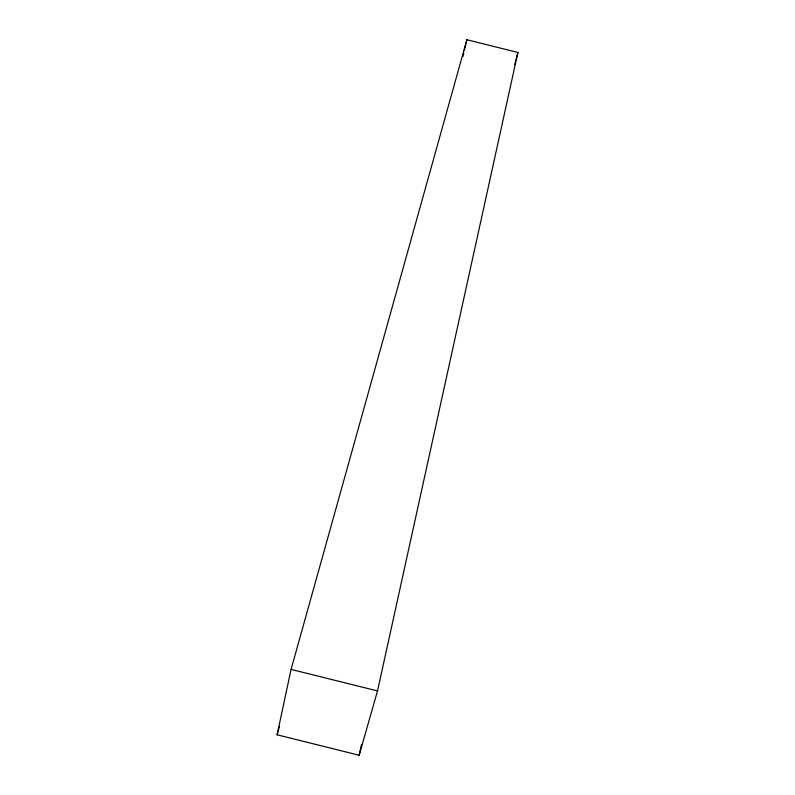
<?xml version="1.0" encoding="UTF-8"?>
<svg xmlns="http://www.w3.org/2000/svg" width="795" height="795" viewBox="0 0 795 795"><rect width="100%" height="100%" fill="white"/><g stroke="black" fill="none" stroke-linecap="round" stroke-linejoin="round"><path stroke-width="1.19" d="M277.097 734.789L291.069 669.39L466.874 39.75L517.903 52.47L377.516 690.944L359.151 755.25L277.097 734.789L279.413 726.421M359.151 755.25L361.576 744.349M462.928 56.525L463.773 52.927M464.33 50.532L466.874 39.75M514.763 64.375L517.903 52.47M291.069 669.39L377.516 690.944"/></g></svg>
